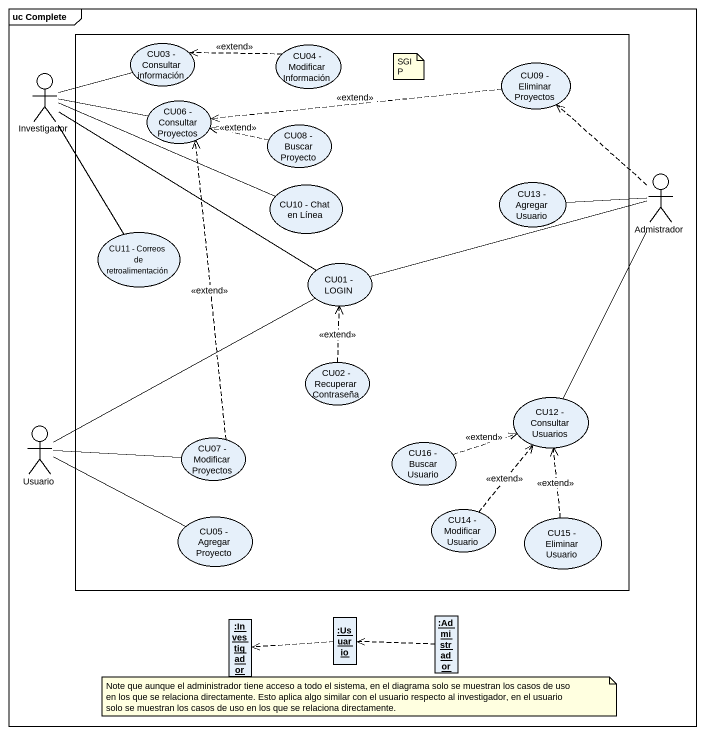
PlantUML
@startuml
mainframe uc Complete
allowmixing
hide circle
hide empty members
rectangle " " as rectangle1 {
  usecase "CU03 - Consultar información" as CU03_Consultar_información
  usecase "CU04 - Modificar Información" as CU04_Modificar_Información
  usecase "CU09 - Eliminar Proyectos" as CU09_Eliminar_Proyectos
  usecase "CU06 - Consultar Proyectos" as CU06_Consultar_Proyectos
  usecase "CU08 - Buscar Proyecto" as CU08_Buscar_Proyecto
  usecase "CU10 - Chat en Línea" as CU10_Chat_en_Línea
  usecase "CU13 - Agregar Usuario" as CU13_Agregar_Usuario
  usecase "CU11 - Correos de retroalimentación" as CU11_Correos_de
  usecase "CU01 - LOGIN" as CU01_LOGIN
  usecase "CU02 - Recuperar Contraseña" as CU02_Recuperar_Contraseña
  usecase "CU12 - Consultar Usuarios" as CU12_Consultar_Usuarios
  usecase "CU07 - Modificar Proyectos" as CU07_Modificar_Proyectos
  usecase "CU16 - Buscar Usuario" as CU16_Buscar_Usuario
  usecase "CU05 - Agregar Proyecto" as CU05_Agregar_Proyecto
  usecase "CU14 - Modificar Usuario" as CU14_Modificar_Usuario
  usecase "CU15 - Eliminar Usuario" as CU15_Eliminar_Usuario
}
actor Investigador
actor Admistrador
actor Usuario
object ":Investigador" as Investigador_2
object ":Usuario" as Usuario_2
object ":Admistrador" as Admistrador_2
CU03_Consultar_información -left- Investigador
CU04_Modificar_Información .left.> CU03_Consultar_información : <<extend>>
CU09_Eliminar_Proyectos .left.> CU06_Consultar_Proyectos : <<extend>>
Investigador -right- CU10_Chat_en_Línea
Investigador -- CU11_Correos_de
Investigador -right- CU01_LOGIN
CU06_Consultar_Proyectos -left- Investigador
CU08_Buscar_Proyecto .left.> CU06_Consultar_Proyectos : <<extend>>
Admistrador .up.> CU09_Eliminar_Proyectos
Admistrador -left- CU13_Agregar_Usuario
Admistrador -left- CU01_LOGIN
CU02_Recuperar_Contraseña .up.> CU01_LOGIN : <<extend>>
CU12_Consultar_Usuarios -up- Admistrador
Usuario -right- CU01_LOGIN
Usuario -right- CU07_Modificar_Proyectos
Usuario -right- CU05_Agregar_Proyecto
CU07_Modificar_Proyectos .up.> CU06_Consultar_Proyectos : <<extend>>
CU16_Buscar_Usuario .right.> CU12_Consultar_Usuarios : <<extend>>
CU14_Modificar_Usuario .up.> CU12_Consultar_Usuarios : <<extend>>
CU15_Eliminar_Usuario .up.> CU12_Consultar_Usuarios : <<extend>>
Usuario_2 .left.> Investigador_2
Admistrador_2 .left.> Usuario_2
note as N1
  SGIP
end note
note as N2
  Note que aunque el administrador tiene acceso a todo el sistema, en el diagrama solo se muestran los casos de uso en los que se relaciona directamente. Esto aplica algo similar con el usuario respecto al investigador, en el usuario solo se muestran los casos de uso en los que se relaciona directamente.
end note
@enduml
